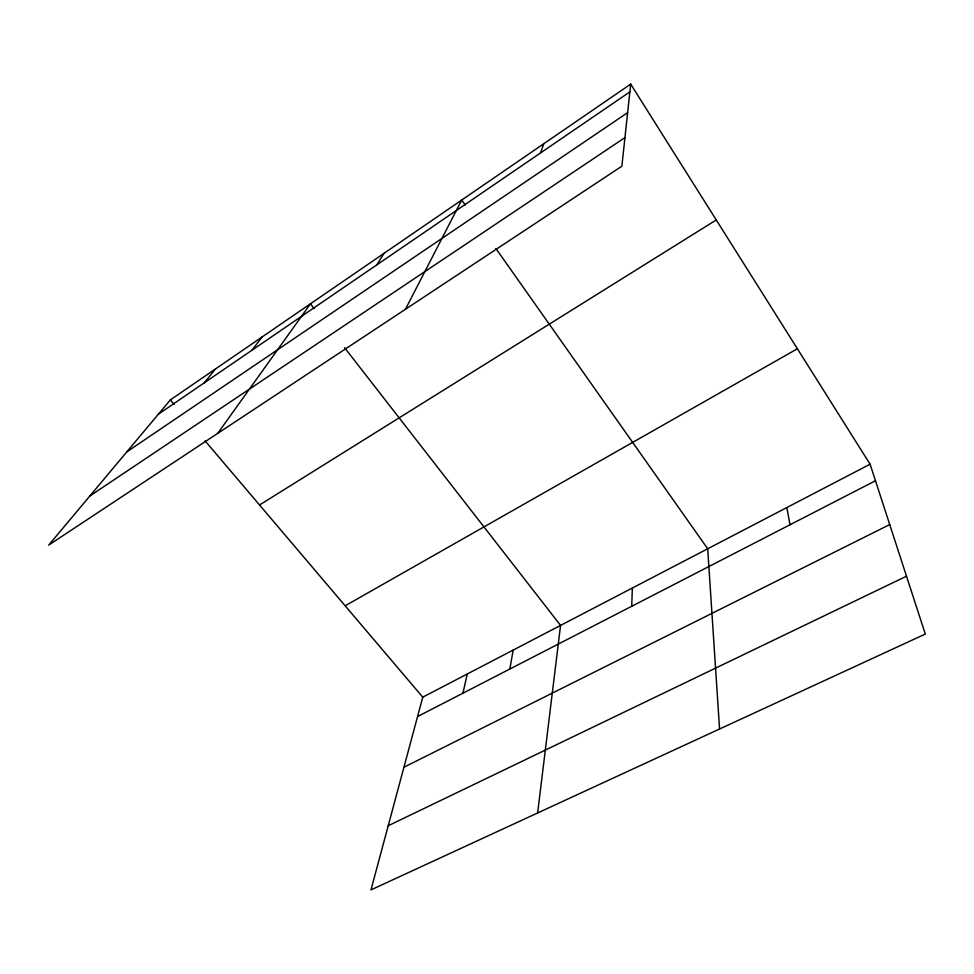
<?xml version="1.0" encoding="UTF-8"?>
<svg xmlns="http://www.w3.org/2000/svg" width="974" height="974" viewBox="0 0 974 974"><rect width="100%" height="100%" fill="white"/><g stroke="black" fill="none" stroke-linecap="round" stroke-linejoin="round"><path stroke-width="1.46" d="M631.724 606.278L632.357 588.016M630.689 84.117L621.875 166.201L48.7 545.111L170.34 399.924L630.689 84.117L870.099 464.196L925.3 634.05L370.984 889.883L422.753 697.177L870.099 464.196M537.636 812.961L560.561 625.405L344.565 347.669M509.84 669.028L513.164 650.084M462.954 693.171L467.252 673.996M540.546 152.93L543.796 143.726M405.44 309.282L461.713 200.035L465.219 205.003M376.743 264.928L384.048 253.325M217.726 433.369L310.45 303.815L314.139 308.551M252.023 350.19L262.103 336.98M204.37 382.77L215.424 369M158.372 414.218L629.861 91.873M126.815 451.887L627.621 112.643M89.839 496.01L624.943 137.602M259.547 504.982L716.255 219.954M345.161 605.804L797.389 348.765M417.554 716.56L875.48 480.754M403.93 767.22L889.712 524.572M388.212 825.745L906.502 576.194M170.34 399.924L174.212 404.478M205.112 440.881L422.753 697.177M495.851 248.443L707.696 548.776L719.567 729.002M786.846 507.551L790.011 524.755"/></g></svg>
